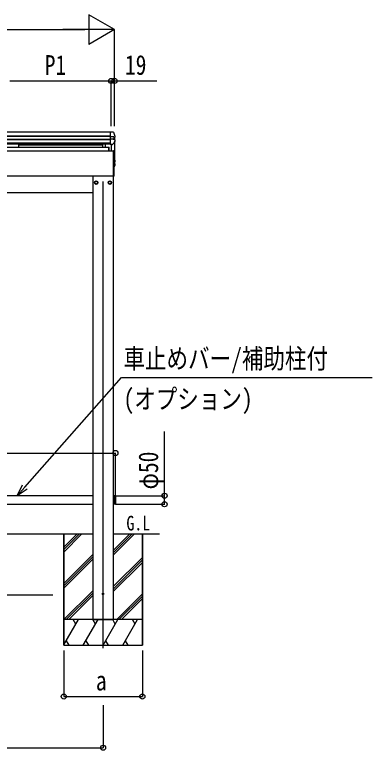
# Model space of a CAD drawing. Units: millimetres, scale not verified. Extents: x -16820 to 16820, y -11880 to 11880.
# Drawn here: x -7838 to -5745, y -6899 to -2593 of the extents above; entities that cross this region are included whole.
import ezdxf
from ezdxf.enums import TextEntityAlignment as Align

# ---------------------------------------------------------------- set-up
doc = ezdxf.new("R2010")
doc.units = ezdxf.units.MM
doc.header["$LTSCALE"] = 50
for name, color, linetype in [('0-2_USER1', 3, 'Continuous'), ('0-3_YKK_12', 2, 'Continuous'), ('0-4_YKK_13', 4, 'Continuous'), ('0-5_YKK_A1', 4, 'Continuous'), ('0-6_YKK_D', 6, 'Continuous')]:
    doc.layers.add(name, color=color, linetype=linetype)
doc.styles.add('ＭＳ ゴシック', font='')
doc.styles.get('ＭＳ ゴシック').set_extended_font_data('MS Gothic')

msp = doc.modelspace()

# ---------------------------------------------------------------- linework, layer by layer
at = {"layer": '0-3_YKK_12'}
msp.add_line((-7321.17, -6300.17), (-7321.17, -3570.19), dxfattribs=at)
at = {"layer": '0-4_YKK_13'}
for p, q in [((-7279.33, -3279.49), (-7272.83, -3279.07)), ((-7279.33, -3281.22), (-7279.33, -3279.5)), ((-7279.33, -3281.22), (-7279.33, -3303.24)), ((-7279.33, -3303.24), (-7279.33, -3306.55)), ((-7272.83, -3308.24), (-7279.33, -3307.94)), ((-7272.83, -3279.07), (-7262.79, -3279.73)), ((-7261.09, -3308.31), (-7272.83, -3308.24)), ((-7258.9, -3308.52), (-7259.38, -3308.48)), ((-7258.33, -3308.55), (-7258.33, -3322.21)), ((-7253.52, -3313.37), (-7258.33, -3314.3)), ((-7251.25, -3304.32), (-7251.25, -3310.63)), ((-7279.33, -3323.04), (-7279.33, -3326.46)), ((-7279.33, -3326.46), (-7279.33, -3346)), ((-7279.33, -3347.68), (-7279.33, -3346)), ((-7279.33, -3347.68), (-7279.33, -3352.51)), ((-7279.33, -3352.54), (-7279.33, -3352.51)), ((-7279.33, -3352.54), (-7279.33, -3353.14)), ((-7272.83, -3353.53), (-7279.33, -3353.14)), ((-7261.09, -3322.17), (-7272.83, -3322.09)), ((-7265.49, -3353.08), (-7272.83, -3353.53)), ((-7259.38, -3322.11), (-7259.1, -3322.14)), ((-7259.09, -3322.11), (-7253.77, -3322.76)), ((-7251.31, -3325.53), (-7251.31, -3331.82)), ((-7288.23, -3388.72), (-7288.23, -3369.23)), ((-7288.23, -3369.23), (-7286.23, -3369.23)), ((-7288.23, -3388.72), (-7286.23, -3388.72)), ((-7286.23, -3388.72), (-7286.23, -3369.23)), ((-7260.17, -3538.22), (-7260.17, -3390.22)), ((-7258.67, -3390.22), (-7258.67, -3388.72)), ((-7258.67, -3538.22), (-7258.67, -3390.22)), ((-7258.17, -3389.22), (-7258.17, -3390.22)), ((-7258.17, -3390.22), (-7258.17, -3538.22)), ((-7253.69, -3448.41), (-7253.48, -3448.37)), ((-7253.68, -3457.39), (-7253.69, -3457.39)), ((-7253.44, -3464.05), (-7253.69, -3464.01)), ((-7253.14, -3446.58), (-7253.14, -3446.58)), ((-7251.21, -3445.63), (-7251.21, -3454.61)), ((-7251.18, -3466.79), (-7251.18, -3475.77)), ((-7260.17, -3539.64), (-7260.17, -3538.22)), ((-7258.67, -3539.72), (-7260.17, -3539.64)), ((-7258.67, -3539.72), (-7258.67, -3538.22)), ((-7258.17, -3538.22), (-7258.17, -3539.22)), ((-7369.77, -3575.97), (-7369.67, -3575.97)), ((-7369.77, -3576.47), (-7369.67, -3576.47)), ((-7289.77, -3575.97), (-7289.67, -3575.97)), ((-7289.77, -3576.47), (-7289.67, -3576.47)), ((-7258.17, -5408.64), (-7258.17, -5458.64)), ((-7250.17, -5408.64), (-7258.17, -5408.64)), ((-7250.17, -5408.64), (-7250.17, -5458.64)), ((-7248.17, -5410.64), (-7250.17, -5408.64)), ((-7248.17, -5410.64), (-7248.17, -5456.64)), ((-7250.17, -5458.64), (-7258.17, -5458.64)), ((-7248.17, -5456.64), (-7250.17, -5458.64))]:
    msp.add_line(p, q, dxfattribs=at)
for points in [[(-7279.33, -3306.55), (-7279.33, -3307.94), (-7279.33, -3322.45)], [(-7262.81, -3279.73), (-7262.81, -3279.73), (-7262.81, -3279.73), (-7262.79, -3279.73), (-7262.79, -3279.73)], [(-7260.05, -3281.7), (-7255.69, -3292.26), (-7251.41, -3303.42)], [(-7251.41, -3303.42), (-7251.41, -3303.43), (-7251.36, -3303.58)], [(-7272.83, -3322.09), (-7279.33, -3322.45), (-7279.33, -3323.04)], [(-7251.7, -3333.23), (-7253.06, -3335.55), (-7254.45, -3337.87), (-7255.84, -3340.18), (-7257.24, -3342.49), (-7258.66, -3344.78), (-7260.09, -3347.07), (-7261.54, -3349.35), (-7262.99, -3351.62)], [(-7253.77, -3322.76), (-7253.73, -3322.76), (-7253.62, -3322.78)], [(-7260.17, -3390.22), (-7260.17, -3388.8), (-7258.67, -3388.72)], [(-7252.79, -3445.19), (-7253.58, -3443), (-7253.69, -3442.71)], [(-7251.56, -3477.16), (-7251.55, -3477.16), (-7251.5, -3477.08)]]:
    msp.add_lwpolyline(points, dxfattribs=at)
for points in [[(-7361.17, -3566.41), (-7352.67, -3571.32), (-7352.67, -3581.13), (-7361.17, -3586.04), (-7369.67, -3581.13), (-7369.67, -3571.32)], [(-7281.17, -3566.41), (-7272.67, -3571.32), (-7272.67, -3581.13), (-7281.17, -3586.04), (-7289.67, -3581.13), (-7289.67, -3571.32)]]:
    msp.add_lwpolyline(points, close=True, dxfattribs=at)
for centre, radius in [((-7361.17, -3576.22), 10), ((-7361.17, -3576.22), 8.5), ((-7281.17, -3576.22), 10), ((-7281.17, -3576.22), 8.5), ((-7321.17, -5983.64), 4.5)]:
    msp.add_circle(centre, radius, dxfattribs=at)
for centre, radius, start, end in [((-7262.99, -3282.91), 3.19, 22.64275, 86.82232), ((-7254.04, -3310.63), 2.79, 280.89679, 359.92805), ((-7254.05, -3304.34), 2.79, 359.60493, 15.78919), ((-7265.68, -3349.89), 3.2, 273.46092, 327.17909), ((-7253.93, -3324.55), 1.8, 70.75316, 80.6442), ((-7254.1, -3325.53), 2.78, 0.03009, 74.12563), ((-7254.1, -3331.82), 2.78, 329.67849, 359.99698), ((-7258.67, -3389.22), 0.5, 0, 90), ((-7721.4, -3613.56), 499.44, 19.76368, 20.53327), ((-7684.6, -3218.29), 498.15, 328.87222, 329.86052), ((-7683.34, -3215.76), 498.66, 328.49745, 329.68767), ((-7639.12, -3240.69), 454.01, 327.04152, 328.60969), ((-7254.48, -3468.01), 0.796, 329.85144, 342.45553), ((-7254.01, -3445.62), 1.3, 283.931, 19.69893), ((-7253.97, -3466.79), 1.29, 329.74139, 77.34241), ((-7254.01, -3454.61), 2.8, 276.83853, 0), ((-7254.01, -3445.62), 2.79, 280.85842, 19.69506), ((-7253.97, -3466.8), 2.79, 0.04972, 79.12543), ((-7253.98, -3475.77), 2.8, 332.73549, 0), ((-7361.17, -3576.22), 8.6, 111.25399, 128.74601), ((-7361.17, -3576.22), 8.6, 51.25399, 68.74601), ((-7281.17, -3576.22), 8.6, 111.25399, 128.74601), ((-7281.17, -3576.22), 8.6, 51.25399, 68.74601), ((-7258.67, -3539.22), 0.5, 270, 0), ((-7361.17, -3576.22), 8.6, 171.25399, 178.33419), ((-7361.17, -3576.22), 8.6, 181.66581, 188.74601), ((-7361.17, -3576.22), 8.6, 231.25399, 248.74601), ((-7361.17, -3576.22), 8.6, 291.25399, 308.74601), ((-7361.17, -3576.22), 8.6, 351.25399, 8.74601), ((-7281.17, -3576.22), 8.6, 171.25399, 178.33419), ((-7281.17, -3576.22), 8.6, 181.66581, 188.74601), ((-7281.17, -3576.22), 8.6, 231.25399, 248.74601), ((-7281.17, -3576.22), 8.6, 291.25399, 308.74601), ((-7281.17, -3576.22), 8.6, 351.25399, 8.74601)]:
    msp.add_arc(centre, radius, start, end, dxfattribs=at)
for centre, major_axis, ratio, start_param, end_param in [((-7261.33, -3309.13), (-3, -0.05), 0.272494, 4.0008552, 4.6293601), ((-7261.33, -3309.13), (-3, -0.58), 0.075919, 3.126794, 3.7565254), ((-7261.33, -3321.82), (-3, 0.05), 0.114962, 1.6511129, 2.2796178)]:
    msp.add_ellipse(centre, major_axis=major_axis, ratio=ratio, start_param=start_param, end_param=end_param, dxfattribs=at)
at = {"layer": '0-5_YKK_A1'}
for p, q in [((-7279.33, -3280.97), (-10241.12, -3280.97)), ((-7279.33, -3304.84), (-10241.12, -3304.84)), ((-7279.33, -3306.76), (-10241.12, -3306.76)), ((-7253.83, -3313.43), (-7253.83, -3322.75)), ((-7253.73, -3313.43), (-7253.73, -3322.75)), ((-7279.33, -3323.99), (-10241.12, -3323.99)), ((-7279.33, -3324.92), (-10241.12, -3324.92)), ((-7279.33, -3346.13), (-10241.12, -3346.13)), ((-7279.33, -3350.69), (-10241.12, -3350.69)), ((-7815.73, -3350.69), (-7815.73, -3369.23)), ((-7815.73, -3354.75), (-7324.83, -3354.75)), ((-7324.83, -3350.69), (-7324.83, -3369.23)), ((-7324.73, -3350.69), (-7324.73, -3369.23)), ((-7309.53, -3350.69), (-7309.53, -3369.23)), ((-7309.43, -3350.69), (-7309.43, -3369.23)), ((-7272.83, -3353.53), (-7272.83, -3389.22)), ((-7272.73, -3353.53), (-7272.73, -3389.22)), ((-7253.83, -3336.84), (-7253.83, -3389.22)), ((-7253.73, -3336.84), (-7253.73, -3468.25)), ((-10260.17, -3389.22), (-7260.17, -3389.22)), ((-10232.23, -3369.23), (-7288.23, -3369.23)), ((-7288.23, -3369.23), (-7288.23, -3389.22)), ((-7260.17, -3389.22), (-7260.17, -3539.08)), ((-7260.17, -3539.22), (-10260.17, -3539.22)), ((-7261.17, -3539.22), (-7261.17, -6133.64)), ((-10139.17, -3633.64), (-7381.17, -3633.64)), ((-7381.17, -5408.64), (-8740.17, -5408.64)), ((-7258.17, -5408.64), (-7261.17, -5408.64)), ((-7258.17, -5408.64), (-7258.17, -5458.64)), ((-8740.17, -5458.64), (-7381.17, -5458.64)), ((-7258.17, -5458.64), (-7261.17, -5458.64)), ((-7381.17, -5633.64), (-10139.17, -5633.64)), ((-7551.17, -5633.64), (-7551.17, -6283.64)), ((-7551.17, -5710.12), (-7474.7, -5633.64)), ((-7551.17, -5724.26), (-7460.55, -5633.64)), ((-7551.17, -5738.41), (-7446.41, -5633.64)), ((-7551.17, -6283.64), (-7551.17, -5633.64)), ((-6991.17, -5633.64), (-7261.17, -5633.64)), ((-7261.17, -5756.77), (-7138.04, -5633.64)), ((-7261.17, -5742.63), (-7152.19, -5633.64)), ((-7261.17, -5728.49), (-7166.33, -5633.64)), ((-7091.17, -5633.64), (-7091.17, -6283.64)), ((-7091.17, -6283.64), (-7091.17, -5633.64)), ((-7551.17, -5922.25), (-7381.17, -5752.25)), ((-7551.17, -5936.39), (-7381.17, -5766.4)), ((-7551.17, -5950.54), (-7381.17, -5780.54)), ((-7261.17, -5940.62), (-7091.17, -5770.62)), ((-7261.17, -5954.76), (-7091.17, -5784.76)), ((-7261.17, -5968.9), (-7091.17, -5798.91)), ((-7550.43, -6133.64), (-7381.17, -5964.39)), ((-7536.29, -6133.64), (-7381.17, -5978.53)), ((-7241.17, -6132.75), (-7091.17, -5982.75)), ((-7522.15, -6133.64), (-7381.17, -5992.67)), ((-7227.92, -6133.64), (-7091.17, -5996.89)), ((-7213.78, -6133.64), (-7091.17, -6011.04)), ((-7091.17, -6133.64), (-7551.17, -6133.64)), ((-7551.17, -6282.01), (-7465.51, -6133.64)), ((-7480.51, -6159.63), (-7495.52, -6133.64)), ((-7436.64, -6283.64), (-7350.04, -6133.64)), ((-7365.04, -6159.62), (-7380.04, -6133.64)), ((-7321.17, -6283.64), (-7234.57, -6133.64)), ((-7249.57, -6159.62), (-7264.57, -6133.64)), ((-7205.7, -6283.64), (-7119.1, -6133.64)), ((-7134.1, -6159.62), (-7149.1, -6133.64)), ((-7551.17, -6283.64), (-7091.17, -6283.64)), ((-7537.12, -6257.66), (-7522.12, -6283.64)), ((-7421.65, -6257.66), (-7406.65, -6283.64)), ((-7306.18, -6257.66), (-7291.18, -6283.64)), ((-7190.71, -6257.66), (-7175.71, -6283.64))]:
    msp.add_line(p, q, dxfattribs=at)
msp.add_lwpolyline([(-7381.17, -3539.22), (-7381.17, -6133.64), (-7261.17, -6133.64)], dxfattribs=at)
at = {"layer": '0-6_YKK_D'}
for p, q in [((-7253.73, -2680.97), (-7405.28, -2593.47)), ((-7405.28, -2593.47), (-7405.28, -2768.47)), ((-10091.73, -2680.97), (-7428.73, -2680.97)), ((-7253.73, -2680.97), (-7556.83, -2680.97)), ((-7253.73, -2680.97), (-7405.28, -2768.47)), ((-7253.73, -3246.44), (-7253.73, -2679.97)), ((-7867.73, -2980.97), (-7272.73, -2980.97)), ((-7272.73, -3246.44), (-7272.73, -2979.97)), ((-7272.73, -3246.44), (-7272.73, -2979.97)), ((-7253.73, -3246.44), (-7253.73, -2979.97)), ((-10272.17, -5158.64), (-7248.17, -5158.64)), ((-7248.17, -5404.53), (-7248.17, -5157.64)), ((-7249.17, -5408.64), (-6960.17, -5408.64)), ((-7249.17, -5458.64), (-6960.17, -5458.64)), ((-7551.17, -6313.64), (-7551.17, -6584.64)), ((-7091.17, -6313.64), (-7091.17, -6584.64)), ((-7551.17, -6583.64), (-7091.17, -6583.64)), ((-7321.17, -6633.64), (-7321.17, -6884.64)), ((-8760.17, -6883.64), (-7321.17, -6883.64))]:
    msp.add_line(p, q, dxfattribs=at)
for points in [[(-7272.73, -2980.97), (-7253.73, -2980.97), (-7007.19, -2980.97)], [(-7823.63, -5408.64), (-7778.65, -5357.64), (-7213.37, -4716.7), (-5745.1, -4716.7)], [(-6961.17, -5458.64), (-6961.17, -5408.64), (-6961.17, -5033.01)], [(-7764.99, -5369.7), (-7823.63, -5408.64), (-7792.32, -5345.59)], [(-8740.17, -5714.65), (-8696.97, -5767.16), (-8514.19, -5989.35), (-7615.5, -5989.35)]]:
    msp.add_lwpolyline(points, dxfattribs=at)
for centre in [(-7272.73, -2980.97), (-7272.73, -2980.97), (-7253.73, -2980.97), (-7248.17, -5158.64), (-6961.17, -5408.64), (-6961.17, -5458.64), (-7551.17, -6583.64), (-7091.17, -6583.64), (-7321.17, -6883.64)]:
    msp.add_circle(centre, 14.88, dxfattribs=at)

# ---------------------------------------------------------------- texts
at = {"layer": '0-2_USER1', "style": 'ＭＳ ゴシック', "width": 0.8}
msp.add_text('G.L', height=85.53, dxfattribs=at).set_placement((-7184.56, -5637.44), align=Align.BOTTOM_LEFT)
at = {"layer": '0-6_YKK_D', "style": 'ＭＳ ゴシック', "width": 0.8}
for s, p in [('P1', (-7662.63, -2980.17)), ('19', (-7193.11, -2979.85)), ('車止めバー/補助柱付', (-7201.54, -4698.26)), ('(オプション)', (-7201.54, -4934.51)), ('a', (-7363.17, -6583))]:
    msp.add_text(s, height=115.5, dxfattribs=at).set_placement(p, align=Align.BOTTOM_LEFT)
msp.add_text('φ50', height=115.5, rotation=90, dxfattribs=at).set_placement((-6963.84, -5371.68), align=Align.BOTTOM_LEFT)

doc.saveas('drawing.dxf')
